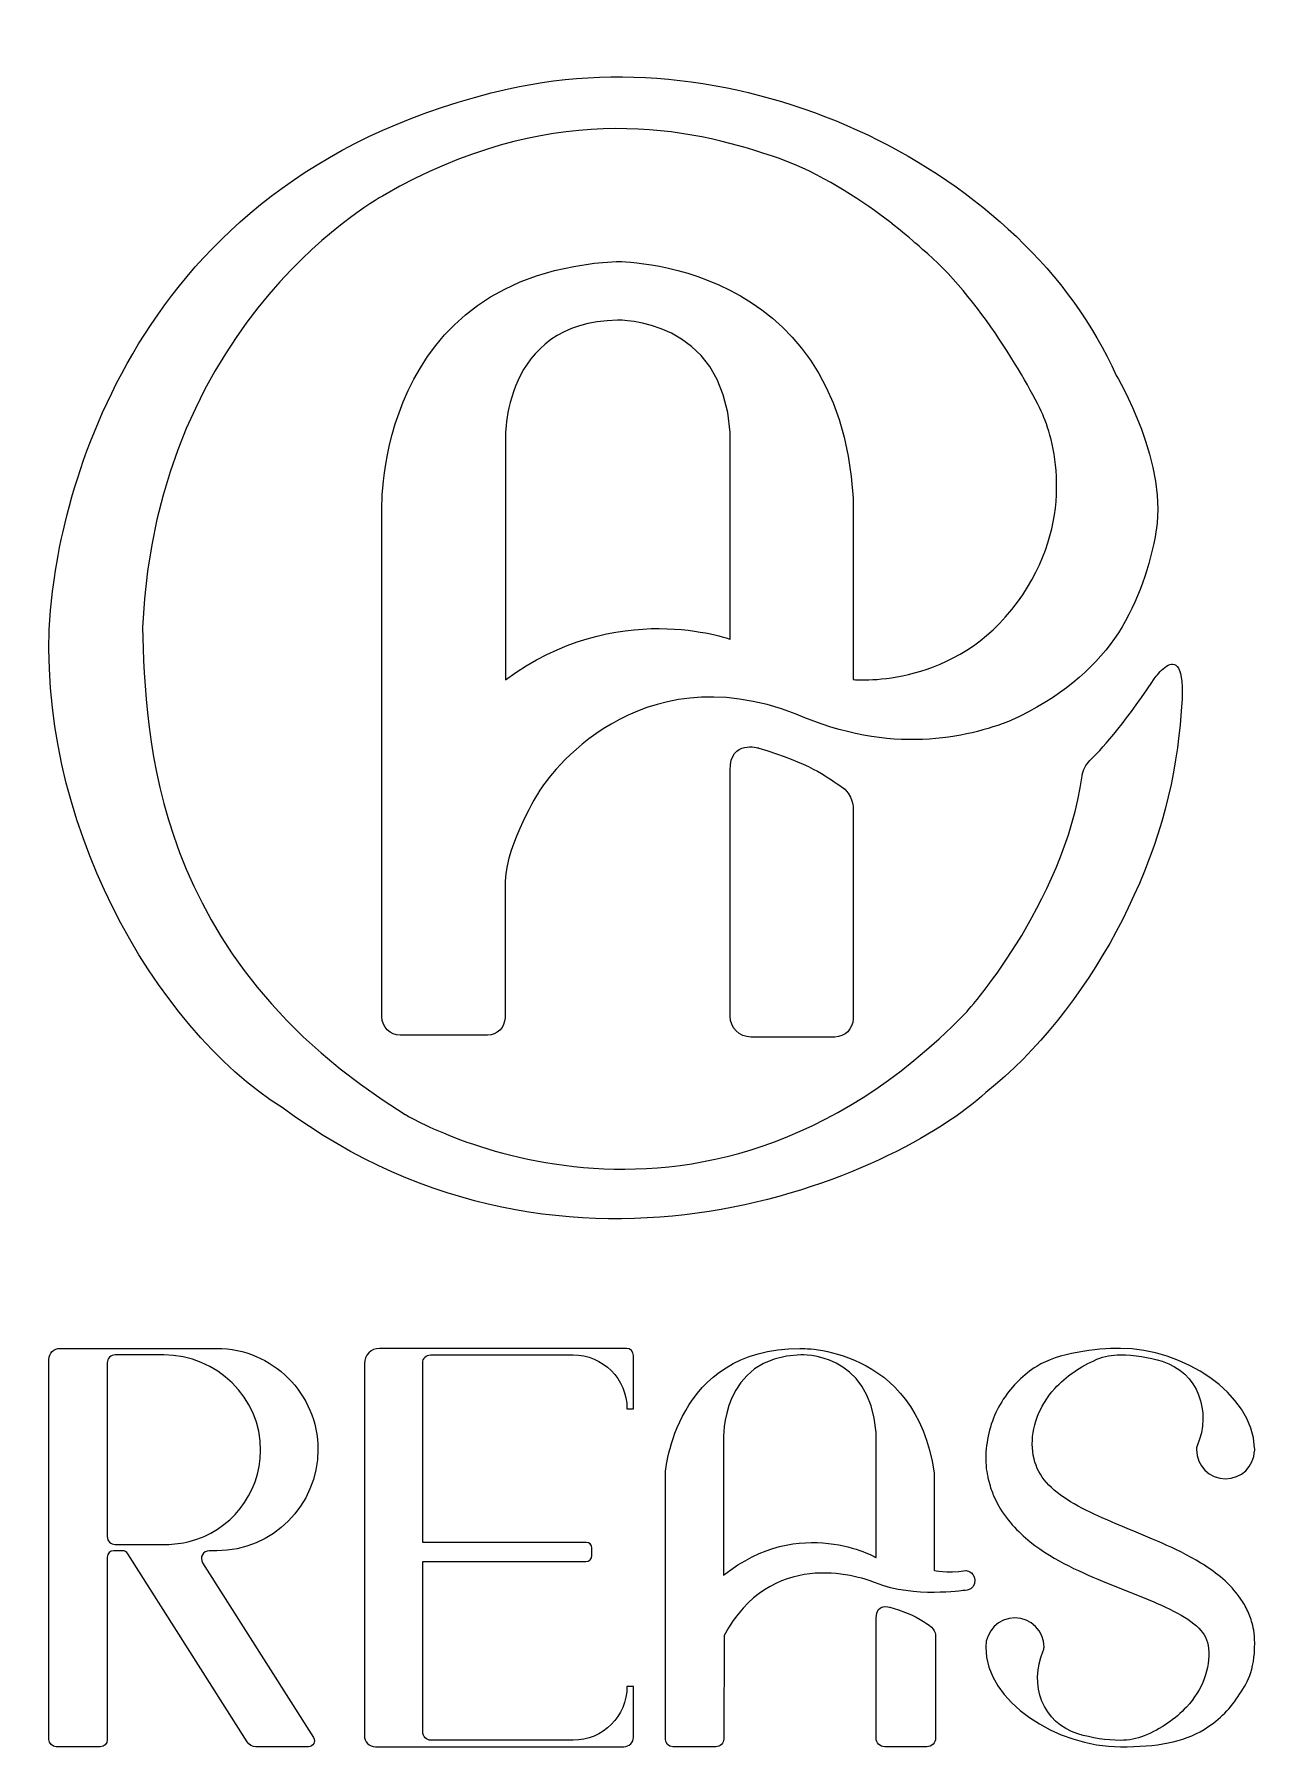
# Model space of a CAD drawing. Header units: millimetres. Extents: x -257 to 309, y -131 to 82.
# Drawn here: x 39.2 to 80.6, y -27.5 to 30.5 of the extents above; entities that cross this region are included whole.
import ezdxf

# ---------------------------------------------------------------- set-up
doc = ezdxf.new("R2010")
doc.units = ezdxf.units.MM
doc.header["$MEASUREMENT"] = 0
doc.layers.add('Layer 1', color=7, linetype='Continuous')

msp = doc.modelspace()

# ---------------------------------------------------------------- linework, layer by layer
at = {"layer": 'Layer 1', "color": 250}
for points, knots in [([(77.135, 8.5502), (76.1124, 7.0073), (75.3674, 6.2052), (75.0174, 5.8668), (74.8755, 5.7293), (74.7828, 5.5497), (74.7554, 5.3538), (74.1371, 0.9544), (70.7733, -2.7284), (70.7733, -2.7284), (61.6165, -12.0397), (51.8168, -6.1237), (51.8168, -6.1237), (43.2003, -0.7995), (43.0203, 6.711), (42.9174, 10.3807), (43.3914, 20.9165), (51.131, 25.0417), (51.131, 25.0417), (56.5921, 28.1834), (61.1107, 27.3823), (63.97, 26.4391), (66.7865, 25.6161), (69.3457, 23.1854), (69.3457, 23.1854), (71.219, 21.6636), (73.0368, 18.5043), (73.4611, 17.4883), (73.8856, 16.4723), (74.5284, 13.6814), (72.368, 10.9808), (70.2074, 8.2801), (66.9923, 8.6144), (66.9923, 8.6144), (66.9923, 8.6144), (66.9923, 14.7533), (66.9923, 14.7533), (66.5464, 22.864), (58.9673, 22.7783), (58.9673, 22.7783), (50.7622, 22.3496), (51.0281, 14.362), (51.0281, 14.362), (51.0281, 14.362), (51.0281, -2.8188), (51.0281, -2.8188), (51.0281, -3.1619), (51.3063, -3.4402), (51.6497, -3.4402), (51.6497, -3.4402), (54.6056, -3.4402), (54.6056, -3.4402), (54.9333, -3.4402), (55.1992, -3.1743), (55.1992, -2.8464), (55.1992, -2.8464), (55.1992, 1.7854), (55.1992, 1.7854), (55.2763, 3.1101), (56.3437, 4.8079), (56.3437, 4.8079), (56.6651, 5.3351), (59.6489, 9.5275), (65.0633, 7.4442), (68.2784, 6.0295), (70.8504, 6.634), (72.3422, 7.2255), (75.686, 8.7687), (76.7148, 11.0066), (77.2292, 13.45), (77.7437, 15.8936), (75.9088, 18.9201), (75.9088, 18.9201), (72.8223, 25.8477), (63.406, 30.4774), (55.315, 28.6255), (42.7631, 25.7961), (40.1738, 15.1819), (39.7965, 10.9638), (39.2479, 3.8988), (43.329, -3.1658), (47.65, -5.8923), (57.4584, -13.1457), (68.484, -8.1816), (71.4934, -5.3778), (74.9658, -2.6257), (77.6133, 2.3727), (78.0266, 6.711), (78.5539, 10.7235), (77.135, 8.5502), (77.135, 8.5502)], [0, 0, 0, 0, 0.0333333, 0.0333333, 0.0333333, 0.0666667, 0.0666667, 0.0666667, 0.1, 0.1, 0.1, 0.1333333, 0.1333333, 0.1333333, 0.1666667, 0.1666667, 0.1666667, 0.2, 0.2, 0.2, 0.2333333, 0.2333333, 0.2333333, 0.2666667, 0.2666667, 0.2666667, 0.3, 0.3, 0.3, 0.3333333, 0.3333333, 0.3333333, 0.3666667, 0.3666667, 0.3666667, 0.4, 0.4, 0.4, 0.4333333, 0.4333333, 0.4333333, 0.4666667, 0.4666667, 0.4666667, 0.5, 0.5, 0.5, 0.5333333, 0.5333333, 0.5333333, 0.5666667, 0.5666667, 0.5666667, 0.6, 0.6, 0.6, 0.6333333, 0.6333333, 0.6333333, 0.6666667, 0.6666667, 0.6666667, 0.7, 0.7, 0.7, 0.7333333, 0.7333333, 0.7333333, 0.7666667, 0.7666667, 0.7666667, 0.8, 0.8, 0.8, 0.8333333, 0.8333333, 0.8333333, 0.8666667, 0.8666667, 0.8666667, 0.9, 0.9, 0.9, 0.9333333, 0.9333333, 0.9333333, 0.9666667, 0.9666667, 0.9666667, 1, 1, 1, 1]), ([(62.8236, 9.9776), (62.8236, 9.9776), (58.9673, 11.4052), (55.2121, 8.5972), (55.2121, 8.5972), (55.2121, 16.7293), (55.2121, 16.7293), (55.2121, 16.7293), (55.0706, 20.7291), (59.0148, 20.7892), (59.0148, 20.7892), (62.6025, 20.8748), (62.8236, 16.9804), (62.8236, 16.9804), (62.8236, 9.9776), (62.8236, 9.9776)], [0, 0, 0, 0, 0.2, 0.2, 0.2, 0.4, 0.4, 0.4, 0.6, 0.6, 0.6, 0.8, 0.8, 0.8, 1, 1, 1, 1]), ([(62.8236, 5.5449), (62.8236, 5.5449), (62.8236, -2.7919), (62.8236, -2.7919), (62.8236, -3.1831), (63.1407, -3.5001), (63.5319, -3.5001), (63.5319, -3.5001), (66.3749, -3.5001), (66.3749, -3.5001), (66.716, -3.5001), (66.9923, -3.2239), (66.9923, -2.8829), (66.9923, -2.8829), (66.9923, 4.2246), (66.9923, 4.2246), (66.9923, 4.2246), (67.0437, 4.6963), (66.5464, 5.022), (66.0492, 5.348), (65.5519, 5.7644), (63.7943, 6.2908), (63.7943, 6.2908), (62.8236, 6.5912), (62.8236, 5.5449)], [0, 0, 0, 0, 0.125, 0.125, 0.125, 0.25, 0.25, 0.25, 0.375, 0.375, 0.375, 0.5, 0.5, 0.5, 0.625, 0.625, 0.625, 0.75, 0.75, 0.75, 0.875, 0.875, 0.875, 1, 1, 1, 1]), ([(44.9535, -21.311), (44.8423, -21.1358), (44.9683, -20.9067), (45.176, -20.9067), (45.176, -20.9067), (45.4331, -20.9067), (45.4331, -20.9067), (47.3259, -20.9067), (48.8603, -19.3723), (48.8603, -17.4777), (48.8603, -16.5313), (48.4755, -15.6756), (47.8567, -15.0541), (47.2351, -14.4342), (46.3794, -14.0505), (45.4331, -14.0505), (45.4331, -14.0505), (40.1201, -14.0505), (40.1201, -14.0505), (39.9137, -14.0505), (39.7466, -14.2178), (39.7466, -14.424), (39.7466, -14.424), (39.7466, -27.3022), (39.7466, -27.3022), (39.7466, -27.4378), (39.8564, -27.5478), (39.9922, -27.5478), (39.9922, -27.5478), (41.4865, -27.5478), (41.4865, -27.5478), (41.6169, -27.5478), (41.7228, -27.4419), (41.7228, -27.3113), (41.7228, -27.3113), (41.7228, -21.123), (41.7228, -21.123), (41.7228, -21.0035), (41.8196, -20.9067), (41.939, -20.9067), (41.939, -20.9067), (42.233, -20.9067), (42.233, -20.9067), (42.3103, -20.9067), (42.382, -20.9462), (42.4236, -21.0115), (42.4236, -21.0115), (46.4659, -27.3862), (46.4659, -27.3862), (46.5295, -27.4869), (46.6404, -27.5478), (46.7593, -27.5478), (46.7593, -27.5478), (48.5417, -27.5478), (48.5417, -27.5478), (48.7003, -27.5478), (48.7966, -27.3729), (48.7116, -27.239), (48.7116, -27.239), (44.9535, -21.311), (44.9535, -21.311)], [0, 0, 0, 0, 0.05, 0.05, 0.05, 0.1, 0.1, 0.1, 0.15, 0.15, 0.15, 0.2, 0.2, 0.2, 0.25, 0.25, 0.25, 0.3, 0.3, 0.3, 0.35, 0.35, 0.35, 0.4, 0.4, 0.4, 0.45, 0.45, 0.45, 0.5, 0.5, 0.5, 0.55, 0.55, 0.55, 0.6, 0.6, 0.6, 0.65, 0.65, 0.65, 0.7, 0.7, 0.7, 0.75, 0.75, 0.75, 0.8, 0.8, 0.8, 0.85, 0.85, 0.85, 0.9, 0.9, 0.9, 0.95, 0.95, 0.95, 1, 1, 1, 1]), ([(43.7072, -20.6916), (43.7072, -20.6916), (41.9849, -20.6916), (41.9849, -20.6916), (41.84, -20.6916), (41.7228, -20.5743), (41.7228, -20.4297), (41.7228, -20.4297), (41.7228, -14.536), (41.7228, -14.536), (41.7228, -14.3891), (41.8419, -14.2701), (41.9887, -14.2701), (41.9887, -14.2701), (43.6394, -14.2701), (43.6394, -14.2701), (45.42, -14.2701), (46.9329, -15.7267), (46.9192, -17.5073), (46.9079, -18.9953), (45.8816, -20.2436), (44.5003, -20.5927), (44.2454, -20.6562), (43.9795, -20.6916), (43.7072, -20.6916)], [0, 0, 0, 0, 0.125, 0.125, 0.125, 0.25, 0.25, 0.25, 0.375, 0.375, 0.375, 0.5, 0.5, 0.5, 0.625, 0.625, 0.625, 0.75, 0.75, 0.75, 0.875, 0.875, 0.875, 1, 1, 1, 1]), ([(52.4099, -14.5359), (52.4099, -14.5359), (52.4099, -20.6218), (52.4099, -20.6218), (52.4099, -20.6218), (57.9537, -20.6218), (57.9537, -20.6218), (58.0586, -20.6218), (58.1437, -20.7067), (58.1437, -20.8115), (58.1437, -20.8115), (58.1437, -21.0659), (58.1437, -21.0659), (58.1437, -21.1789), (58.052, -21.2706), (57.9392, -21.2706), (57.9392, -21.2706), (52.4099, -21.2706), (52.4099, -21.2706), (52.4099, -21.2706), (52.4099, -27.0467), (52.4099, -27.0467), (52.4099, -27.2022), (52.5359, -27.3283), (52.6915, -27.3283), (52.6915, -27.3283), (57.5057, -27.3283), (57.5057, -27.3283), (58.0103, -27.3283), (58.4667, -27.1241), (58.7969, -26.7929), (59.1283, -26.4637), (59.3323, -26.0071), (59.3323, -25.5018), (59.3323, -25.5018), (59.5519, -25.5018), (59.5519, -25.5018), (59.5519, -25.5018), (59.5519, -27.2236), (59.5519, -27.2236), (59.5519, -27.4027), (59.4067, -27.548), (59.2275, -27.548), (59.2275, -27.548), (50.81, -27.548), (50.81, -27.548), (50.6021, -27.548), (50.4336, -27.3795), (50.4336, -27.1715), (50.4336, -27.1715), (50.4336, -14.5655), (50.4336, -14.5655), (50.4336, -14.2812), (50.6642, -14.0505), (50.9487, -14.0505), (50.9487, -14.0505), (59.3141, -14.0505), (59.3141, -14.0505), (59.4454, -14.0505), (59.5519, -14.1569), (59.5519, -14.2882), (59.5519, -14.2882), (59.5519, -16.0967), (59.5519, -16.0967), (59.5519, -16.0967), (59.3323, -16.0967), (59.3323, -16.0967), (59.3323, -15.0867), (58.5158, -14.2701), (57.5076, -14.2701), (57.5076, -14.2701), (52.6758, -14.2701), (52.6758, -14.2701), (52.5288, -14.2701), (52.4099, -14.3891), (52.4099, -14.5359)], [0, 0, 0, 0, 0.04, 0.04, 0.04, 0.08, 0.08, 0.08, 0.12, 0.12, 0.12, 0.16, 0.16, 0.16, 0.2, 0.2, 0.2, 0.24, 0.24, 0.24, 0.28, 0.28, 0.28, 0.32, 0.32, 0.32, 0.36, 0.36, 0.36, 0.4, 0.4, 0.4, 0.44, 0.44, 0.44, 0.48, 0.48, 0.48, 0.52, 0.52, 0.52, 0.56, 0.56, 0.56, 0.6, 0.6, 0.6, 0.64, 0.64, 0.64, 0.68, 0.68, 0.68, 0.72, 0.72, 0.72, 0.76, 0.76, 0.76, 0.8, 0.8, 0.8, 0.84, 0.84, 0.84, 0.88, 0.88, 0.88, 0.92, 0.92, 0.92, 0.96, 0.96, 0.96, 1, 1, 1, 1]), ([(70.816, -21.581), (70.1261, -21.6774), (69.7367, -21.5681), (69.7367, -21.5681), (69.7367, -21.5681), (69.7367, -18.2617), (69.7367, -18.2617), (69.1248, -13.9393), (65.1912, -14.0505), (65.1912, -14.0505), (60.947, -14.0505), (60.6358, -18.2479), (60.6358, -18.2479), (60.6358, -18.2479), (60.6358, -27.3021), (60.6358, -27.3021), (60.6358, -27.438), (60.7459, -27.5481), (60.8818, -27.5481), (60.8818, -27.5481), (62.3459, -27.5481), (62.3459, -27.5481), (62.4929, -27.5481), (62.6118, -27.4293), (62.6121, -27.2825), (62.6121, -27.2825), (62.6195, -23.7801), (62.6195, -23.7801), (64.2013, -20.8608), (67.0779, -21.7182), (67.7551, -21.9968), (69.0691, -22.5198), (70.7345, -22.2496), (70.7345, -22.2496), (70.7345, -22.2496), (71.1235, -22.2946), (71.1202, -21.8897), (71.0752, -21.581), (70.816, -21.581), (70.816, -21.581)], [0, 0, 0, 0, 0.0769231, 0.0769231, 0.0769231, 0.1538462, 0.1538462, 0.1538462, 0.2307692, 0.2307692, 0.2307692, 0.3076923, 0.3076923, 0.3076923, 0.3846154, 0.3846154, 0.3846154, 0.4615385, 0.4615385, 0.4615385, 0.5384615, 0.5384615, 0.5384615, 0.6153846, 0.6153846, 0.6153846, 0.6923077, 0.6923077, 0.6923077, 0.7692308, 0.7692308, 0.7692308, 0.8461538, 0.8461538, 0.8461538, 0.9230769, 0.9230769, 0.9230769, 1, 1, 1, 1]), ([(67.7731, -21.1361), (67.7731, -21.1361), (65.1895, -19.6563), (62.6066, -21.7396), (62.6066, -21.7396), (62.6066, -17.1313), (62.6066, -17.1313), (62.6066, -17.1313), (62.4839, -14.3414), (65.2201, -14.2701), (65.2201, -14.2701), (67.5725, -14.1503), (67.7731, -16.8947), (67.7731, -16.8947), (67.7731, -21.1361), (67.7731, -21.1361)], [0, 0, 0, 0, 0.2, 0.2, 0.2, 0.4, 0.4, 0.4, 0.6, 0.6, 0.6, 0.8, 0.8, 0.8, 1, 1, 1, 1]), ([(78.6551, -17.3487), (79.1497, -16.1897), (78.6757, -14.8587), (77.4709, -14.4888), (77.0033, -14.3454), (76.5192, -14.2664), (76.0515, -14.2664), (76.0515, -14.2664), (76.0466, -14.2664), (76.0466, -14.2664), (75.7757, -14.2664), (75.5051, -14.3155), (75.2557, -14.421), (74.6887, -14.6614), (74.1996, -14.9967), (73.8289, -15.4117), (73.2906, -16.0055), (73.0222, -16.7389), (73.0706, -17.418), (73.1173, -18.1154), (73.4257, -18.5823), (74.0149, -19.0144), (74.3064, -19.2261), (74.6495, -19.4231), (75.0232, -19.5984), (75.3934, -19.781), (75.7908, -19.9495), (76.2019, -20.1168), (77.0203, -20.4652), (77.8954, -20.7896), (78.7799, -21.3253), (79.216, -21.5993), (79.6771, -21.9232), (80.0539, -22.4331), (80.0539, -22.4331), (80.1905, -22.6261), (80.1905, -22.6261), (80.2328, -22.6946), (80.271, -22.7691), (80.3096, -22.8407), (80.3917, -22.9807), (80.4449, -23.1434), (80.4974, -23.3009), (80.5433, -23.4603), (80.6019, -23.6974), (80.6019, -24.0311), (80.6019, -25.0118), (80.3374, -25.3921), (80.0333, -25.8524), (79.7311, -26.3159), (79.3299, -26.6875), (78.8898, -26.9607), (78.1683, -27.4037), (77.2985, -27.5481), (76.0517, -27.5481), (73.9161, -27.5481), (71.4901, -26.036), (71.4877, -24.1716), (71.4877, -24.1712), (71.4876, -24.1709), (71.4876, -24.1705), (71.4876, -24.1705), (71.4876, -24.1701), (71.4876, -24.1701), (71.4876, -24.1701), (71.4876, -24.169), (71.4876, -24.169), (71.4876, -24.169), (71.4877, -24.169), (71.4877, -24.169), (71.4887, -23.6244), (71.9303, -23.1828), (72.4754, -23.1828), (73.0209, -23.1828), (73.4635, -23.6252), (73.4635, -24.1706), (73.4635, -24.2162), (73.4534, -24.2604), (73.4351, -24.3029), (72.9449, -25.4429), (73.4221, -26.7528), (74.6105, -27.1109), (75.0852, -27.2538), (75.577, -27.3326), (76.0517, -27.3326), (76.0517, -27.3326), (76.0565, -27.3326), (76.0565, -27.3326), (76.3317, -27.3318), (76.6069, -27.2829), (76.8608, -27.1764), (77.4251, -26.94), (77.9152, -26.612), (78.2882, -26.2044), (78.8341, -25.6171), (79.1032, -24.8872), (79.0385, -24.2221), (79.0149, -23.9148), (78.8986, -23.7387), (78.7058, -23.5287), (78.5091, -23.3269), (78.2056, -23.1249), (77.8542, -22.9494), (77.5027, -22.7732), (77.1147, -22.6028), (76.7071, -22.4444), (76.7071, -22.4444), (75.4456, -21.9414), (75.4456, -21.9414), (74.5896, -21.5753), (73.6806, -21.1836), (72.8368, -20.4718), (72.4245, -20.1131), (72.0234, -19.6559), (71.779, -19.0915), (71.7171, -18.9511), (71.6591, -18.8106), (71.6227, -18.6613), (71.6227, -18.6613), (71.5626, -18.4411), (71.5626, -18.4411), (71.5475, -18.3673), (71.4877, -18.1401), (71.4877, -17.7762), (71.4877, -17.63), (71.4973, -17.4855), (71.5189, -17.344), (71.5807, -16.7756), (71.7823, -16.23), (72.0835, -15.7718), (72.3829, -15.311), (72.7786, -14.9364), (73.216, -14.6589), (73.9331, -14.2066), (75.2164, -14.0504), (76.0517, -14.0504), (78.1531, -14.0504), (80.5207, -15.5572), (80.5981, -17.4316), (80.599, -17.4483), (80.6031, -17.4644), (80.6031, -17.4814), (80.6031, -17.4891), (80.6012, -17.4958), (80.6009, -17.5032), (80.6009, -17.5109), (80.6019, -17.5183), (80.6019, -17.526), (80.6019, -17.526), (80.5986, -17.526), (80.5986, -17.526), (80.5748, -18.0506), (80.1455, -18.4692), (79.6153, -18.4692), (79.0697, -18.4692), (78.6273, -18.0271), (78.6273, -17.4815), (78.6273, -17.4361), (78.6372, -17.3918), (78.6551, -17.3487)], [0, 0, 0, 0, 0.0188679, 0.0188679, 0.0188679, 0.0377358, 0.0377358, 0.0377358, 0.0566038, 0.0566038, 0.0566038, 0.0754717, 0.0754717, 0.0754717, 0.0943396, 0.0943396, 0.0943396, 0.1132075, 0.1132075, 0.1132075, 0.1320755, 0.1320755, 0.1320755, 0.1509434, 0.1509434, 0.1509434, 0.1698113, 0.1698113, 0.1698113, 0.1886792, 0.1886792, 0.1886792, 0.2075472, 0.2075472, 0.2075472, 0.2264151, 0.2264151, 0.2264151, 0.245283, 0.245283, 0.245283, 0.2641509, 0.2641509, 0.2641509, 0.2830189, 0.2830189, 0.2830189, 0.3018868, 0.3018868, 0.3018868, 0.3207547, 0.3207547, 0.3207547, 0.3396226, 0.3396226, 0.3396226, 0.3584906, 0.3584906, 0.3584906, 0.3773585, 0.3773585, 0.3773585, 0.3962264, 0.3962264, 0.3962264, 0.4150943, 0.4150943, 0.4150943, 0.4339623, 0.4339623, 0.4339623, 0.4528302, 0.4528302, 0.4528302, 0.4716981, 0.4716981, 0.4716981, 0.490566, 0.490566, 0.490566, 0.509434, 0.509434, 0.509434, 0.5283019, 0.5283019, 0.5283019, 0.5471698, 0.5471698, 0.5471698, 0.5660377, 0.5660377, 0.5660377, 0.5849057, 0.5849057, 0.5849057, 0.6037736, 0.6037736, 0.6037736, 0.6226415, 0.6226415, 0.6226415, 0.6415094, 0.6415094, 0.6415094, 0.6603774, 0.6603774, 0.6603774, 0.6792453, 0.6792453, 0.6792453, 0.6981132, 0.6981132, 0.6981132, 0.7169811, 0.7169811, 0.7169811, 0.7358491, 0.7358491, 0.7358491, 0.754717, 0.754717, 0.754717, 0.7735849, 0.7735849, 0.7735849, 0.7924528, 0.7924528, 0.7924528, 0.8113208, 0.8113208, 0.8113208, 0.8301887, 0.8301887, 0.8301887, 0.8490566, 0.8490566, 0.8490566, 0.8679245, 0.8679245, 0.8679245, 0.8867925, 0.8867925, 0.8867925, 0.9056604, 0.9056604, 0.9056604, 0.9245283, 0.9245283, 0.9245283, 0.9433962, 0.9433962, 0.9433962, 0.9622642, 0.9622642, 0.9622642, 0.9811321, 0.9811321, 0.9811321, 1, 1, 1, 1]), ([(67.7731, -23.1793), (67.7731, -23.1793), (67.7731, -27.2571), (67.7731, -27.2571), (67.7731, -27.4179), (67.9035, -27.5481), (68.0643, -27.5481), (68.0643, -27.5481), (69.4953, -27.5481), (69.4953, -27.5481), (69.6561, -27.5481), (69.7866, -27.4179), (69.7866, -27.2571), (69.7866, -27.2571), (69.7866, -23.8171), (69.7866, -23.8171), (69.7866, -23.8171), (69.8114, -23.5893), (69.5713, -23.432), (69.3311, -23.2746), (69.0909, -23.0734), (68.2419, -22.819), (68.2419, -22.819), (67.7731, -22.6741), (67.7731, -23.1793)], [0, 0, 0, 0, 0.125, 0.125, 0.125, 0.25, 0.25, 0.25, 0.375, 0.375, 0.375, 0.5, 0.5, 0.5, 0.625, 0.625, 0.625, 0.75, 0.75, 0.75, 0.875, 0.875, 0.875, 1, 1, 1, 1])]:
    msp.add_open_spline(points, degree=3, knots=knots, dxfattribs=at)

doc.saveas('drawing.dxf')
